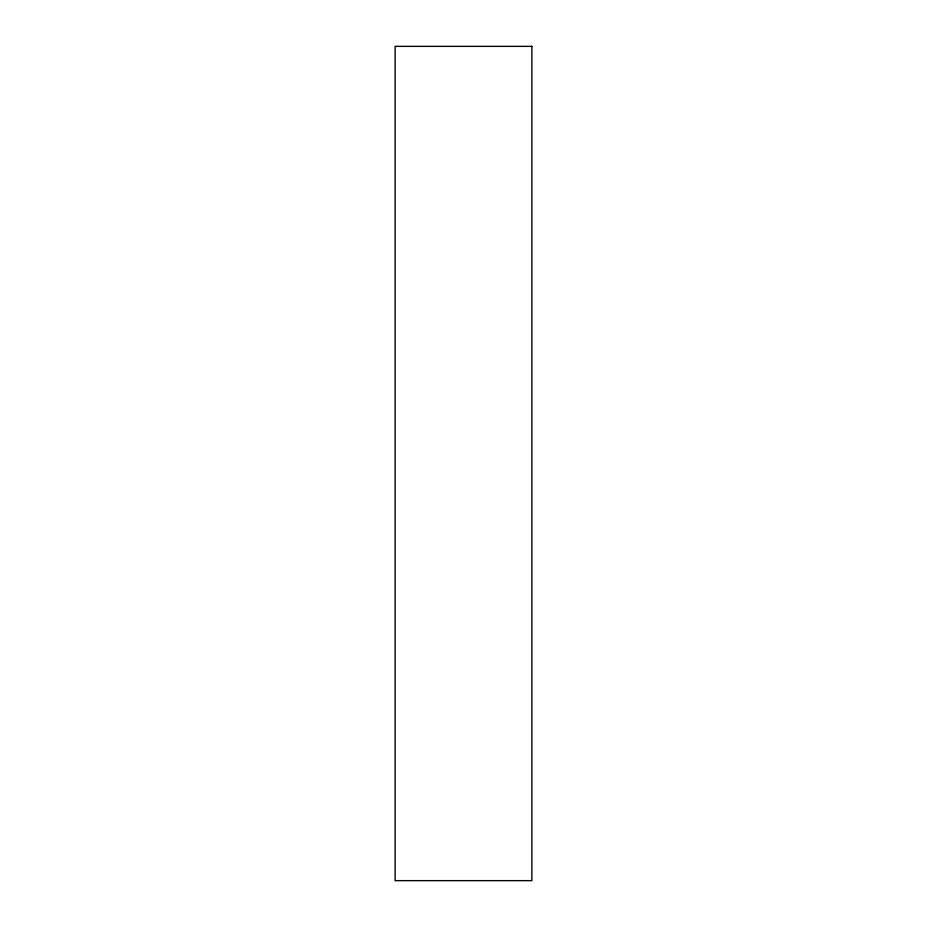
<?xml version="1.0" encoding="UTF-8"?>
<svg xmlns="http://www.w3.org/2000/svg" width="927" height="927" viewBox="0 0 927 927"><rect width="100%" height="100%" fill="white"/><g stroke="black" fill="none" stroke-linecap="round" stroke-linejoin="round"><path stroke-width="1.39" d="M531.878 46.35L395.122 46.35L395.122 880.65L531.878 880.65L531.878 46.35"/></g></svg>
